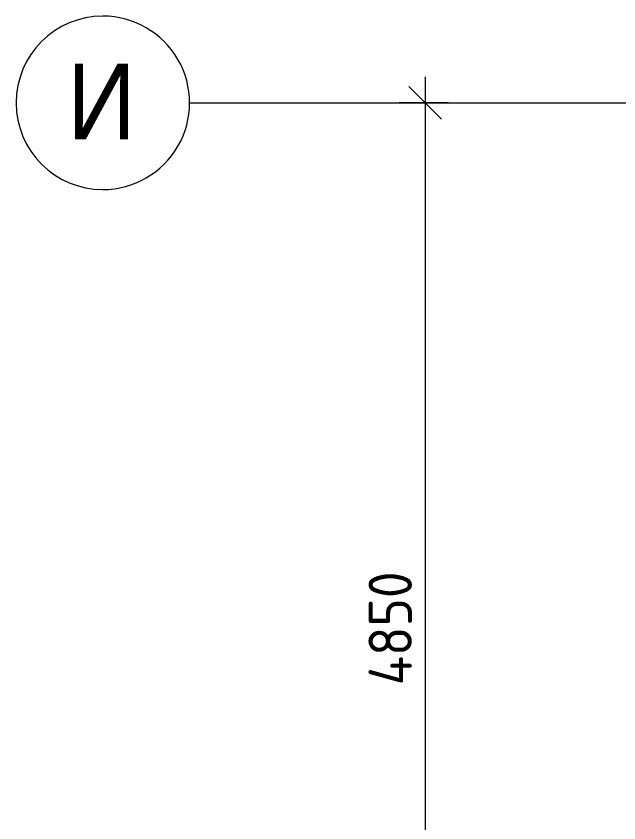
# Model space of a CAD drawing. Header units: millimetres. Extents: x 39286 to 136192, y -1987 to 27400.
# Drawn here: x 39286 to 42066, y 23678 to 27400 of the extents above; entities that cross this region are included whole.
import ezdxf

# ---------------------------------------------------------------- set-up
doc = ezdxf.new("R2010")
doc.units = ezdxf.units.MM
for name, color, linetype, lineweight in [('A-ANNO-DIMS', 7, 'Continuous', 9), ('A-ANNO-DIMS-100', 7, 'Continuous', 9), ('Оси', 7, 'Continuous', 9), ('Оси-1', 7, 'Continuous', 20)]:
    doc.layers.add(name, color=color, linetype=linetype, lineweight=lineweight)
doc.styles.add('Arial', font='arial.ttf', dxfattribs={"width": 0.9, "height": 350})
doc.styles.add('ISOCPEUR', font='isocpeur.ttf', dxfattribs={"width": 0.9, "height": 200})
doc.dimstyles.new('ISO-2_0_0_9К_Средний_округл2', dxfattribs={"dimscale": 304.8, "dimtxt": 199.196235, "dimasz": 0.492126, "dimexe": 0.393701, "dimexo": 0, "dimgap": 0, "dimtad": 1, "dimdec": 0, "dimrnd": 10, "dimzin": 0, "dimdsep": 46, "dimtxsty": 'ISOCPEUR', "dimblk1": 'OBLIQUE', "dimblk2": 'OBLIQUE', "dimsah": 1, "dimcen": 0.09, "dimdle": 0.393701, "dimazin": 0, "dimtfac": 1, "dimtdec": 4, "dimtix": 1, "dimtmove": 0, "dimatfit": 3, "dimfxl": 1, "dimtvp": 1, "dimtolj": 1, "dimtzin": 0, "dimarcsym": 2})

# ---------------------------------------------------------------- blocks, each defined once
blk = doc.blocks.new('Ось сетки - D8-29747960-План разверток пом_ 1_38_ Этаж 1')
at = {"layer": 'Оси-1'}
for start, end in [(360, 180), (180, 360)]:
    blk.add_arc((0, 0), 4, start, end, dxfattribs=at)
blk = doc.blocks.new('DIMBLOCK7-План разверток пом_ 1_38_ Этаж 1')
at = {"layer": 'A-ANNO-DIMS-100'}
for p, q in [((41173.3, 27120), (41173.3, 22150)), ((41279.4, 27000), (41053.3, 27000)), ((41173.3, 27000), (41279.4, 27000)), ((41279.4, 22150), (41053.3, 22150)), ((41173.3, 22150), (41279.4, 22150))]:
    blk.add_line(p, q, dxfattribs=at)
at = {"layer": 'A-ANNO-DIMS-100', "lineweight": 20}
for p, q in [((41173.3, 27000), (41098.3, 27075)), ((41173.3, 27000), (41248.3, 26925)), ((41173.3, 22150), (41098.3, 22225)), ((41173.3, 22150), (41248.3, 22075))]:
    blk.add_line(p, q, dxfattribs=at)
at = {"layer": 'A-ANNO-DIMS-100', "color": 0, "insert": (40912, 24312.6), "char_height": 200, "width": 629.767, "attachment_point": 1, "rotation": 90, "line_spacing_factor": 1.149209, "style": 'ISOCPEUR'}
blk.add_mtext('4850', dxfattribs=at)
blk = doc.blocks.new('_Oblique')
at = {"color": 0, "linetype": 'ByBlock', "lineweight": -2}
blk.add_line((-0.5, -0.5), (0.5, 0.5), dxfattribs=at)

msp = doc.modelspace()

# ---------------------------------------------------------------- linework, layer by layer
at = {"layer": 'Оси'}
msp.add_line((40086.3, 27000), (42586.3, 27000), dxfattribs=at)

# ---------------------------------------------------------------- block references
at = {"layer": 'Оси-1', "xscale": 99.99999999999993, "yscale": 99.99999999999993, "zscale": 99.99999999999993, "rotation": 269.9999999999995}
msp.add_blockref('Ось сетки - D8-29747960-План разверток пом_ 1_38_ Этаж 1', (39686.3, 27000), dxfattribs=at)

# ---------------------------------------------------------------- texts
at = {"layer": 'Оси', "insert": (39521.9, 27181), "char_height": 350, "width": 389.62, "attachment_point": 1, "style": 'Arial'}
msp.add_mtext('\\fArial|b0|i0|c204|p34|;\\W.9;И', dxfattribs=at)

# ---------------------------------------------------------------- dimensions: what is measured, and where the dimension line sits
at = {"layer": 'A-ANNO-DIMS'}
dim = msp.add_linear_dim(base=(41173.3, 22150), p1=(41279.4, 27000), p2=(41279.4, 22150), angle=90, dimstyle='ISO-2_0_0_9К_Средний_округл2', override={"dimpost": '<>', "dimfxl": 4849.999753}, dxfattribs=at)
dim.commit()
dim.dimension.update_dxf_attribs({"geometry": 'DIMBLOCK7-План разверток пом_ 1_38_ Этаж 1', "text_midpoint": (41073.3, 24575)})

doc.saveas('drawing.dxf')
